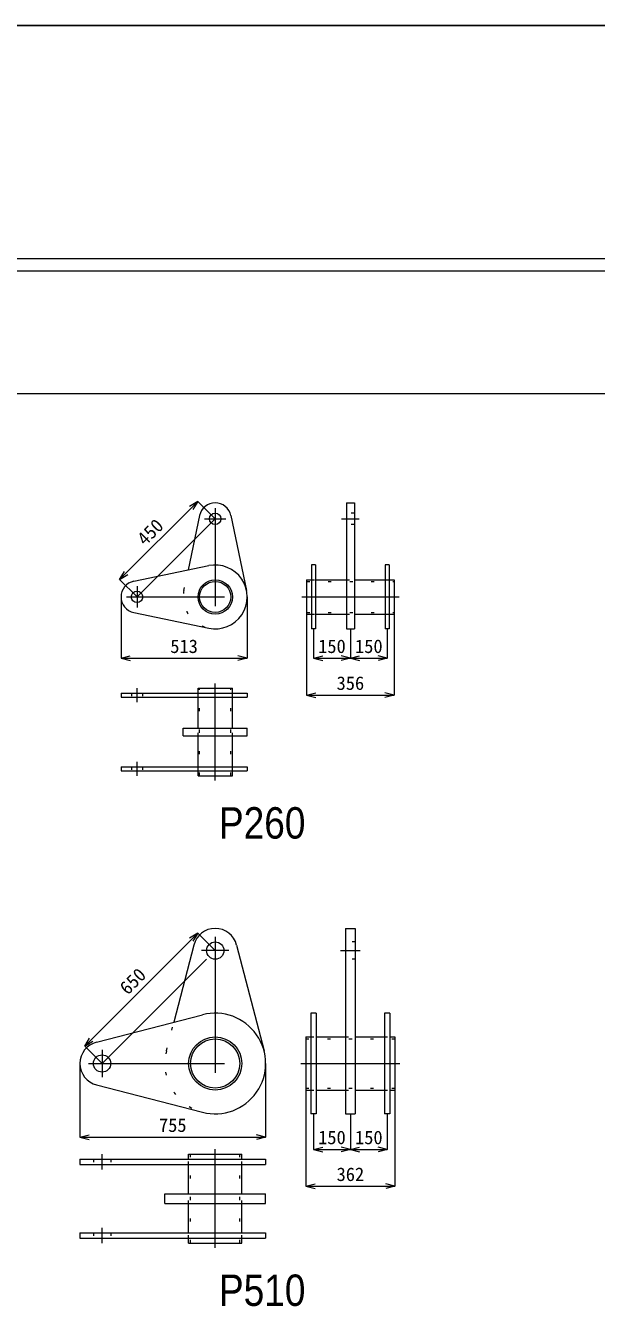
# Model space of a CAD drawing. Units: millimetres on the paper. Extents: x -210 to 210, y -148 to 148.
# Drawn here: x 8.5 to 54.9, y 35.7 to 140 of the extents above; entities that cross this region are included whole.
import ezdxf
from ezdxf.enums import TextEntityAlignment as Align

# ---------------------------------------------------------------- set-up
doc = ezdxf.new("R2010")
doc.units = ezdxf.units.MM
for name, pattern in [('CHAIN', [18.5, 12, -1.5, 3.5, -1.5]), ('CHAIN_DOUBLE_DASH', [23.5, 12, -1.5, 3.5, -1.5, 3.5, -1.5]), ('DOTTED', [1.75, 0.25, -1.5]), ('USER3', [1, 0.5, -0.5])]:
    doc.linetypes.add(name, pattern=pattern)
for name, color, linetype, lineweight in [('0-0_レイヤ0', 2, 'Continuous', 18), ('0-1_レイヤ14', 7, 'Continuous', 13), ('0-2_レイヤ15', 3, 'USER3', 18)]:
    doc.layers.add(name, color=color, linetype=linetype, lineweight=lineweight)
doc.styles.add('ＭＳ ゴシック', font='')
doc.styles.add('ＭＳ Ｐゴシック', font='')
doc.styles.get('ＭＳ ゴシック').set_extended_font_data('MS Gothic')
doc.styles.get('ＭＳ Ｐゴシック').set_extended_font_data('MS PGothic')

msp = doc.modelspace()

# ---------------------------------------------------------------- linework, layer by layer
at = {"layer": '0-0_レイヤ0', "color": 4, "lineweight": 13}
for p, q in [((22.464, 101.248), (16.107, 94.888)), ((22.464, 101.248), (21.801, 100.85)), ((22.464, 101.248), (22.067, 100.585)), ((23.879, 99.834), (22.464, 101.248)), ((16.107, 94.888), (16.505, 95.551)), ((16.107, 94.888), (16.77, 95.286)), ((17.522, 93.474), (16.107, 94.888)), ((16.222, 93.474), (16.222, 88.474)), ((26.482, 93.474), (26.482, 88.474)), ((31.321, 92.076), (31.321, 85.474)), ((38.441, 92.076), (38.441, 85.474)), ((31.881, 90.874), (31.881, 88.474)), ((34.881, 90.874), (34.881, 88.474)), ((37.881, 90.874), (37.881, 88.474)), ((16.222, 88.474), (16.972, 88.662)), ((26.482, 88.474), (25.732, 88.662)), ((31.881, 88.474), (32.631, 88.662)), ((34.881, 88.474), (34.131, 88.662)), ((34.881, 88.474), (35.631, 88.662)), ((37.881, 88.474), (37.131, 88.662)), ((16.222, 88.474), (16.972, 88.287)), ((16.222, 88.474), (26.482, 88.474)), ((26.482, 88.474), (25.732, 88.287)), ((31.881, 88.474), (32.631, 88.287)), ((31.881, 88.474), (34.881, 88.474)), ((34.881, 88.474), (34.131, 88.287)), ((34.881, 88.474), (35.631, 88.287)), ((34.881, 88.474), (37.881, 88.474)), ((37.881, 88.474), (37.131, 88.287)), ((31.321, 85.474), (32.071, 85.662)), ((38.441, 85.474), (37.691, 85.662)), ((31.321, 85.474), (32.071, 85.287)), ((31.321, 85.474), (38.441, 85.474)), ((38.441, 85.474), (37.691, 85.287)), ((22.463, 66.088), (13.267, 56.888)), ((22.463, 66.088), (21.8, 65.69)), ((22.463, 66.088), (22.065, 65.425)), ((23.877, 64.674), (22.463, 66.088)), ((13.267, 56.888), (13.665, 57.551)), ((13.267, 56.888), (13.93, 57.286)), ((14.682, 55.474), (13.267, 56.888)), ((12.882, 55.474), (12.882, 49.474)), ((27.982, 55.474), (27.982, 49.474)), ((31.261, 53.311), (31.261, 45.474)), ((38.501, 53.311), (38.501, 45.474)), ((31.881, 51.374), (31.881, 48.474)), ((34.881, 51.374), (34.881, 48.474)), ((37.881, 51.374), (37.881, 48.474)), ((12.882, 49.474), (13.632, 49.662)), ((12.882, 49.474), (13.632, 49.287)), ((12.882, 49.474), (27.982, 49.474)), ((27.982, 49.474), (27.232, 49.662)), ((27.982, 49.474), (27.232, 49.287)), ((31.881, 48.474), (32.631, 48.662)), ((31.881, 48.474), (32.631, 48.287)), ((31.881, 48.474), (34.881, 48.474)), ((34.881, 48.474), (34.131, 48.662)), ((34.881, 48.474), (34.131, 48.287)), ((34.881, 48.474), (35.631, 48.662)), ((34.881, 48.474), (35.631, 48.287)), ((34.881, 48.474), (37.881, 48.474)), ((37.881, 48.474), (37.131, 48.662)), ((37.881, 48.474), (37.131, 48.287)), ((31.261, 45.474), (32.011, 45.662)), ((31.261, 45.474), (32.011, 45.287)), ((31.261, 45.474), (38.501, 45.474)), ((38.501, 45.474), (37.751, 45.662)), ((38.501, 45.474), (37.751, 45.287))]:
    msp.add_line(p, q, dxfattribs=at)
at = {"layer": '0-0_レイヤ0', "color": 4, "linetype": 'CHAIN'}
for p, q in [((23.878, 100.699), (23.882, 92.714)), ((23.017, 99.834), (24.747, 99.835)), ((34.161, 99.834), (35.601, 99.834)), ((17.522, 94.339), (17.522, 92.609)), ((16.657, 93.474), (24.642, 93.474)), ((30.921, 93.474), (38.841, 93.474)), ((17.521, 84.914), (17.521, 86.034)), ((23.881, 78.514), (23.881, 86.434)), ((17.521, 78.914), (17.521, 80.034)), ((23.877, 65.779), (23.882, 54.714)), ((24.987, 64.674), (22.777, 64.674)), ((34.081, 64.674), (35.681, 64.674)), ((14.681, 56.58), (14.681, 54.37)), ((13.577, 55.474), (24.642, 55.474)), ((30.861, 55.474), (38.901, 55.474)), ((14.681, 46.854), (14.681, 48.094)), ((23.881, 40.454), (23.881, 48.494)), ((14.681, 40.854), (14.681, 42.094))]:
    msp.add_line(p, q, dxfattribs=at)
at = {"layer": '0-0_レイヤ0'}
for p, q in [((34.561, 101.134), (35.201, 101.134)), ((35.201, 101.134), (35.201, 90.874)), ((22.609, 100.1), (21.684, 95.672)), ((25.154, 100.1), (26.427, 94.006)), ((17.256, 94.747), (23.35, 96.019)), ((32.041, 96.074), (31.721, 96.074)), ((31.721, 96.074), (31.721, 90.874)), ((32.041, 96.074), (32.041, 90.874)), ((38.041, 96.074), (37.721, 96.074)), ((37.721, 96.074), (37.721, 90.874)), ((38.041, 96.074), (38.041, 90.874)), ((31.321, 94.872), (31.721, 94.872)), ((31.321, 94.872), (31.321, 92.076)), ((32.041, 94.872), (34.561, 94.872)), ((35.201, 94.872), (37.721, 94.872)), ((38.041, 94.872), (38.441, 94.872)), ((38.441, 94.872), (38.441, 92.076)), ((17.256, 92.202), (23.35, 90.929)), ((31.321, 92.076), (31.721, 92.076)), ((32.041, 92.076), (34.561, 92.076)), ((35.201, 92.076), (37.721, 92.076)), ((38.041, 92.076), (38.441, 92.076)), ((32.041, 90.874), (31.721, 90.874)), ((38.041, 90.874), (37.721, 90.874)), ((16.221, 85.634), (16.221, 85.314)), ((16.221, 85.634), (26.481, 85.634)), ((22.483, 85.634), (22.483, 86.034)), ((22.483, 86.034), (25.279, 86.034)), ((25.279, 85.634), (25.279, 86.034)), ((26.481, 85.634), (26.481, 85.314)), ((16.221, 85.314), (26.481, 85.314)), ((22.483, 82.794), (22.483, 85.314)), ((25.279, 82.794), (25.279, 85.314)), ((21.279, 82.154), (21.279, 82.794)), ((21.279, 82.794), (26.481, 82.794)), ((22.483, 79.634), (22.483, 82.154)), ((25.279, 79.634), (25.279, 82.154)), ((16.221, 79.634), (16.221, 79.314)), ((16.221, 79.634), (26.481, 79.634)), ((16.221, 79.314), (26.481, 79.314)), ((22.483, 78.914), (22.483, 79.314)), ((25.279, 78.914), (25.279, 79.314)), ((26.481, 79.634), (26.481, 79.314)), ((22.483, 78.914), (25.279, 78.914)), ((34.481, 66.474), (35.281, 66.474)), ((35.281, 66.474), (35.281, 51.374)), ((22.139, 65.124), (20.516, 58.84)), ((25.625, 65.124), (27.852, 56.499)), ((32.101, 59.574), (31.661, 59.574)), ((31.661, 59.574), (31.661, 51.374)), ((32.101, 59.574), (32.101, 51.374)), ((38.101, 59.574), (37.661, 59.574)), ((37.661, 59.574), (37.661, 51.374)), ((38.101, 59.574), (38.101, 51.374)), ((14.232, 57.217), (22.857, 59.444)), ((31.261, 57.637), (31.661, 57.637)), ((31.261, 57.637), (31.261, 53.311)), ((32.101, 57.637), (34.481, 57.637)), ((35.281, 57.637), (37.661, 57.637)), ((38.101, 57.637), (38.501, 57.637)), ((38.501, 57.637), (38.501, 53.311)), ((14.232, 53.731), (22.857, 51.504)), ((31.261, 53.311), (31.661, 53.311)), ((32.101, 53.311), (34.481, 53.311)), ((35.281, 53.311), (37.661, 53.311)), ((38.101, 53.311), (38.501, 53.311)), ((32.101, 51.374), (31.661, 51.374)), ((38.101, 51.374), (37.661, 51.374)), ((21.718, 47.694), (21.718, 48.094)), ((21.718, 48.094), (26.044, 48.094)), ((26.044, 47.694), (26.044, 48.094)), ((12.881, 47.694), (12.881, 47.254)), ((12.881, 47.694), (27.981, 47.694)), ((12.881, 47.254), (27.981, 47.254)), ((21.718, 44.874), (21.718, 47.254)), ((26.044, 44.874), (26.044, 47.254)), ((27.981, 47.694), (27.981, 47.254)), ((19.781, 44.074), (19.781, 44.874)), ((19.781, 44.874), (27.981, 44.874)), ((21.718, 41.694), (21.718, 44.074)), ((26.044, 41.694), (26.044, 44.074)), ((12.881, 41.694), (12.881, 41.254)), ((12.881, 41.694), (27.981, 41.694)), ((12.881, 41.254), (27.981, 41.254)), ((21.718, 40.854), (21.718, 41.254)), ((21.718, 40.854), (26.044, 40.854)), ((26.044, 40.854), (26.044, 41.254)), ((27.981, 41.694), (27.981, 41.254))]:
    msp.add_line(p, q, dxfattribs=at)
at = {"layer": '0-0_レイヤ0', "linetype": 'DOTTED'}
for p, q in [((35.201, 100.284), (34.561, 100.284)), ((35.201, 99.384), (34.561, 99.384)), ((21.337, 94.006), (21.684, 95.672)), ((31.321, 94.74), (38.441, 94.74)), ((31.721, 94.872), (32.041, 94.872)), ((34.561, 94.872), (35.201, 94.872)), ((37.721, 94.872), (38.041, 94.872)), ((31.321, 92.208), (38.441, 92.208)), ((31.721, 92.076), (32.041, 92.076)), ((34.561, 92.076), (35.201, 92.076)), ((37.721, 92.076), (38.041, 92.076)), ((17.071, 85.634), (17.071, 85.314)), ((17.971, 85.634), (17.971, 85.314)), ((22.483, 85.314), (22.483, 85.634)), ((22.615, 78.914), (22.615, 86.034)), ((25.147, 78.914), (25.147, 86.034)), ((25.279, 85.314), (25.279, 85.634)), ((22.483, 82.154), (22.483, 82.794)), ((25.279, 82.154), (25.279, 82.794)), ((17.071, 79.634), (17.071, 79.314)), ((17.971, 79.634), (17.971, 79.314)), ((22.483, 79.314), (22.483, 79.634)), ((25.279, 79.314), (25.279, 79.634)), ((35.281, 65.374), (34.481, 65.374)), ((35.281, 63.974), (34.481, 63.974)), ((19.912, 56.499), (20.516, 58.84)), ((31.261, 57.473), (38.501, 57.473)), ((31.661, 57.637), (32.101, 57.637)), ((34.481, 57.637), (35.281, 57.637)), ((37.661, 57.637), (38.101, 57.637)), ((31.261, 53.475), (38.501, 53.475)), ((31.661, 53.311), (32.101, 53.311)), ((34.481, 53.311), (35.281, 53.311)), ((37.661, 53.311), (38.101, 53.311)), ((21.882, 40.854), (21.882, 48.094)), ((25.88, 40.854), (25.88, 48.094)), ((13.981, 47.694), (13.981, 47.254)), ((15.381, 47.694), (15.381, 47.254)), ((21.718, 47.254), (21.718, 47.694)), ((26.044, 47.254), (26.044, 47.694)), ((21.718, 44.074), (21.718, 44.874)), ((26.044, 44.074), (26.044, 44.874)), ((13.981, 41.694), (13.981, 41.254)), ((15.381, 41.694), (15.381, 41.254)), ((21.718, 41.254), (21.718, 41.694)), ((26.044, 41.254), (26.044, 41.694))]:
    msp.add_line(p, q, dxfattribs=at)
at = {"layer": '0-0_レイヤ0', "color": 4, "linetype": 'CHAIN_DOUBLE_DASH'}
for p, q in [((17.522, 93.474), (23.879, 99.834)), ((14.682, 55.474), (23.877, 64.674))]:
    msp.add_line(p, q, dxfattribs=at)
at = {"layer": '0-0_レイヤ0'}
for points in [[(34.561, 101.134), (34.561, 90.874), (35.201, 90.874)], [(21.279, 82.154), (26.481, 82.154), (26.481, 82.794)], [(34.481, 66.474), (34.481, 51.374), (35.281, 51.374)], [(19.781, 44.074), (27.981, 44.074), (27.981, 44.874)]]:
    msp.add_lwpolyline(points, dxfattribs=at)
for centre, radius in [((23.882, 99.834), 0.465), ((17.522, 93.474), 0.465), ((23.882, 93.474), 1.398), ((23.882, 93.474), 1.266), ((23.882, 64.674), 0.705), ((23.882, 55.474), 2.163), ((23.882, 55.474), 1.999), ((14.682, 55.474), 0.705)]:
    msp.add_circle(centre, radius, dxfattribs=at)
for centre, radius, start, end in [((23.882, 99.834), 1.3, 11.79453, 168.20547), ((23.882, 93.474), 2.6, 258.20547, 101.79453), ((17.522, 93.474), 1.3, 101.79453, 258.20547), ((23.882, 64.674), 1.8, 14.47751, 165.52249), ((23.882, 55.474), 4.1, 255.52249, 104.47751), ((14.682, 55.474), 1.8, 104.47751, 255.52249)]:
    msp.add_arc(centre, radius, start, end, dxfattribs=at)
at = {"layer": '0-0_レイヤ0', "linetype": 'DOTTED'}
for centre, radius, start, end in [((23.882, 93.474), 2.6, 168.20547, 258.20547), ((23.882, 55.474), 4.1, 165.52249, 255.52249)]:
    msp.add_arc(centre, radius, start, end, dxfattribs=at)
at = {"layer": '0-1_レイヤ14', "lineweight": 18}
msp.add_line((200, 110), (-200, 110), dxfattribs=at)
at = {"layer": '0-2_レイヤ15', "color": 2, "linetype": 'Continuous', "lineweight": 25}
msp.add_line((200, 140), (-200, 140), dxfattribs=at)
at = {"layer": '0-2_レイヤ15', "color": 2, "linetype": 'Continuous'}
for p, q in [((200, 121), (-200, 121)), ((200, 120), (-200, 120))]:
    msp.add_line(p, q, dxfattribs=at)

# ---------------------------------------------------------------- texts
at = {"layer": '0-0_レイヤ0', "color": 7, "style": 'ＭＳ ゴシック'}
for s, p in [('450', (18.42, 97.343)), ('650', (16.999, 60.763))]:
    msp.add_text(s, height=1.1, rotation=45.013, dxfattribs=at).set_placement(p, align=Align.BOTTOM_LEFT)
for s, p in [('513', (20.227, 88.574)), ('150', (32.256, 88.574)), ('150', (35.256, 88.574)), ('356', (33.756, 85.574)), ('755', (19.307, 49.574)), ('150', (32.256, 48.574)), ('150', (35.256, 48.574)), ('362', (33.756, 45.574))]:
    msp.add_text(s, height=1.1, dxfattribs=at).set_placement(p, align=Align.BOTTOM_LEFT)
at = {"layer": '0-0_レイヤ0', "color": 7, "style": 'ＭＳ Ｐゴシック', "width": 0.9}
for s, p in [('P260', (24.186, 73.023)), ('P510', (24.186, 34.963))]:
    msp.add_text(s, height=2.559, dxfattribs=at).set_placement(p, align=Align.BOTTOM_LEFT)

doc.saveas('drawing.dxf')
